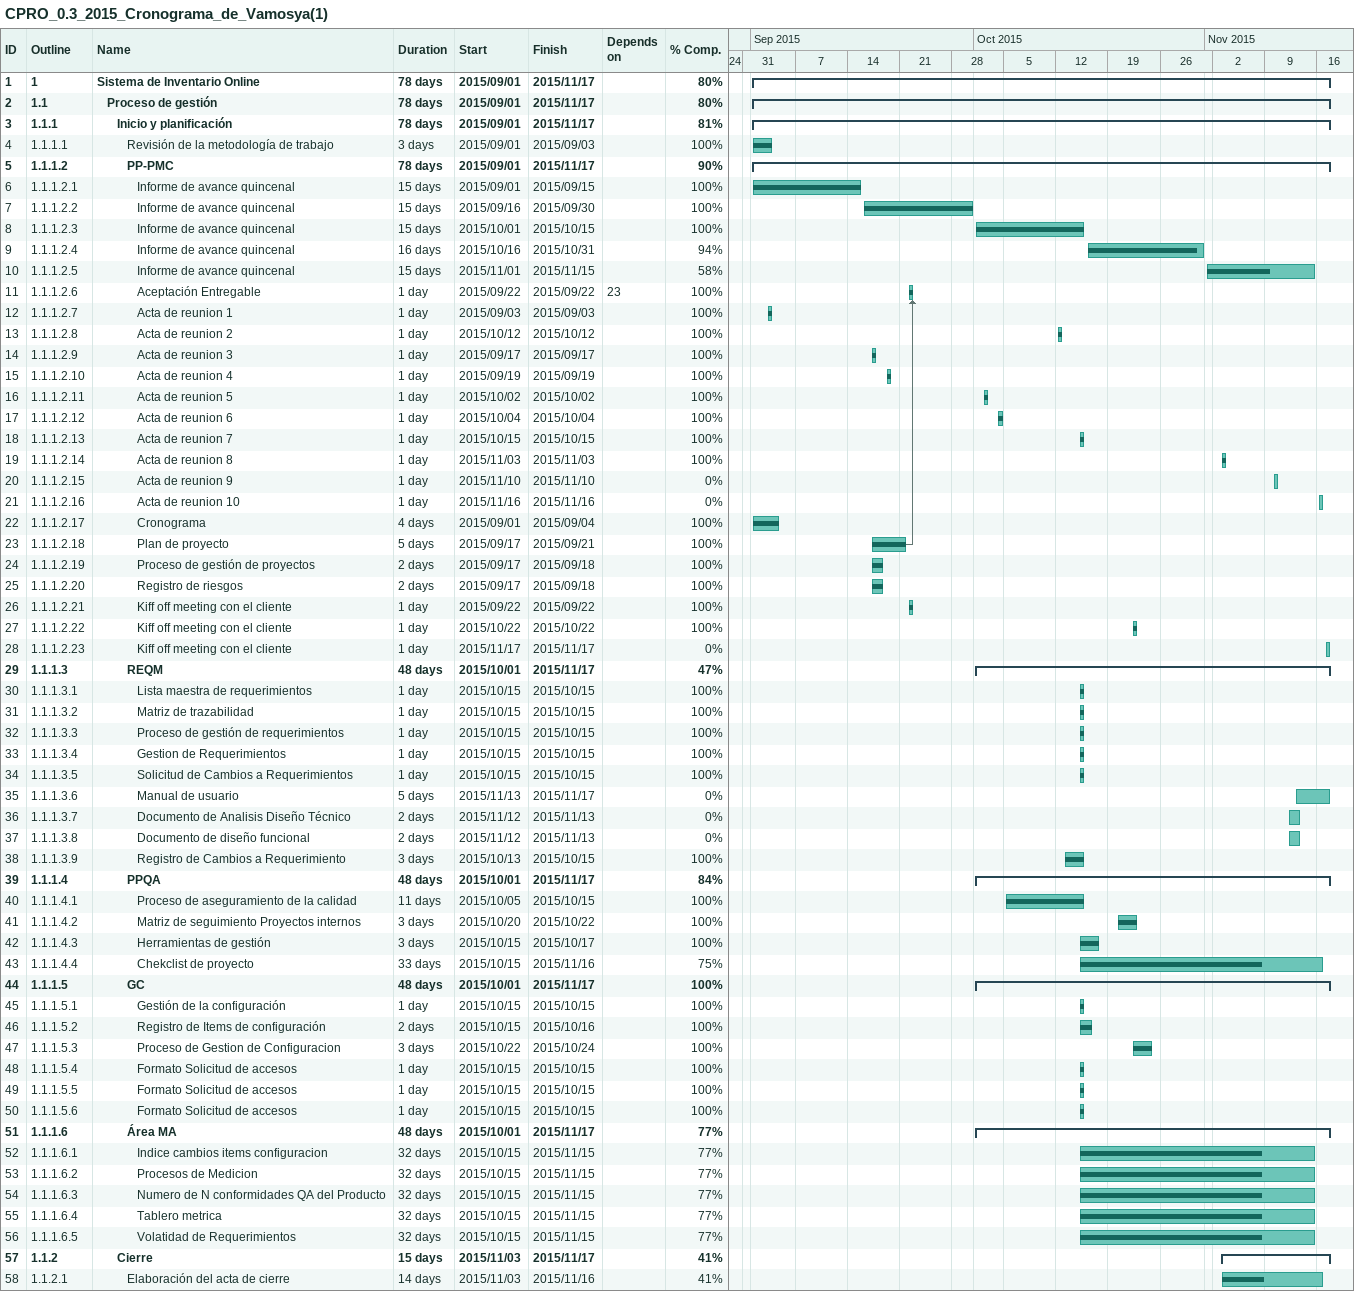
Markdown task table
CPRO_0.3_2015_Cronograma_de_Vamosya(1)

| ID | WBS | Task | Duration | Start | Finish | Predecessors | % complete |
|---|---|---|---|---|---|---|---|
| 1 | 1 | **Sistema de Inventario Online** | 78d | 2015-09-01 | 2015-11-17 |  | 80 |
| 2 | 1.1 | **Proceso de gestión** | 78d | 2015-09-01 | 2015-11-17 |  | 80 |
| 3 | 1.1.1 | **Inicio y planificación** | 78d | 2015-09-01 | 2015-11-17 |  | 81 |
| 4 | 1.1.1.1 | Revisión de la metodología de trabajo | 3d | 2015-09-01 | 2015-09-03 |  | 100 |
| 5 | 1.1.1.2 | **PP-PMC** | 78d | 2015-09-01 | 2015-11-17 |  | 90 |
| 6 | 1.1.1.2.1 | Informe de avance quincenal | 15d | 2015-09-01 | 2015-09-15 |  | 100 |
| 7 | 1.1.1.2.2 | Informe de avance quincenal | 15d | 2015-09-16 | 2015-09-30 |  | 100 |
| 8 | 1.1.1.2.3 | Informe de avance quincenal | 15d | 2015-10-01 | 2015-10-15 |  | 100 |
| 9 | 1.1.1.2.4 | Informe de avance quincenal | 16d | 2015-10-16 | 2015-10-31 |  | 94 |
| 10 | 1.1.1.2.5 | Informe de avance quincenal | 15d | 2015-11-01 | 2015-11-15 |  | 58 |
| 11 | 1.1.1.2.6 | Aceptación Entregable | 1d | 2015-09-22 | 2015-09-22 | 23 | 100 |
| 12 | 1.1.1.2.7 | Acta de reunion 1 | 1d | 2015-09-03 | 2015-09-03 |  | 100 |
| 13 | 1.1.1.2.8 | Acta de reunion 2 | 1d | 2015-10-12 | 2015-10-12 |  | 100 |
| 14 | 1.1.1.2.9 | Acta de reunion 3 | 1d | 2015-09-17 | 2015-09-17 |  | 100 |
| 15 | 1.1.1.2.10 | Acta de reunion 4 | 1d | 2015-09-19 | 2015-09-19 |  | 100 |
| 16 | 1.1.1.2.11 | Acta de reunion 5 | 1d | 2015-10-02 | 2015-10-02 |  | 100 |
| 17 | 1.1.1.2.12 | Acta de reunion 6 | 1d | 2015-10-04 | 2015-10-04 |  | 100 |
| 18 | 1.1.1.2.13 | Acta de reunion 7 | 1d | 2015-10-15 | 2015-10-15 |  | 100 |
| 19 | 1.1.1.2.14 | Acta de reunion 8 | 1d | 2015-11-03 | 2015-11-03 |  | 100 |
| 20 | 1.1.1.2.15 | Acta de reunion 9 | 1d | 2015-11-10 | 2015-11-10 |  | 0 |
| 21 | 1.1.1.2.16 | Acta de reunion 10 | 1d | 2015-11-16 | 2015-11-16 |  | 0 |
| 22 | 1.1.1.2.17 | Cronograma | 4d | 2015-09-01 | 2015-09-04 |  | 100 |
| 23 | 1.1.1.2.18 | Plan de proyecto | 5d | 2015-09-17 | 2015-09-21 |  | 100 |
| 24 | 1.1.1.2.19 | Proceso de gestión de proyectos | 2d | 2015-09-17 | 2015-09-18 |  | 100 |
| 25 | 1.1.1.2.20 | Registro de riesgos | 2d | 2015-09-17 | 2015-09-18 |  | 100 |
| 26 | 1.1.1.2.21 | Kiff off meeting con el cliente | 1d | 2015-09-22 | 2015-09-22 |  | 100 |
| 27 | 1.1.1.2.22 | Kiff off meeting con el cliente | 1d | 2015-10-22 | 2015-10-22 |  | 100 |
| 28 | 1.1.1.2.23 | Kiff off meeting con el cliente | 1d | 2015-11-17 | 2015-11-17 |  | 0 |
| 29 | 1.1.1.3 | **REQM** | 48d | 2015-10-01 | 2015-11-17 |  | 47 |
| 30 | 1.1.1.3.1 | Lista maestra de requerimientos | 1d | 2015-10-15 | 2015-10-15 |  | 100 |
| 31 | 1.1.1.3.2 | Matriz de trazabilidad | 1d | 2015-10-15 | 2015-10-15 |  | 100 |
| 32 | 1.1.1.3.3 | Proceso de gestión de requerimientos | 1d | 2015-10-15 | 2015-10-15 |  | 100 |
| 33 | 1.1.1.3.4 | Gestion de Requerimientos | 1d | 2015-10-15 | 2015-10-15 |  | 100 |
| 34 | 1.1.1.3.5 | Solicitud de Cambios a Requerimientos | 1d | 2015-10-15 | 2015-10-15 |  | 100 |
| 35 | 1.1.1.3.6 | Manual de usuario | 5d | 2015-11-13 | 2015-11-17 |  | 0 |
| 36 | 1.1.1.3.7 | Documento de Analisis Diseño Técnico | 2d | 2015-11-12 | 2015-11-13 |  | 0 |
| 37 | 1.1.1.3.8 | Documento de diseño funcional | 2d | 2015-11-12 | 2015-11-13 |  | 0 |
| 38 | 1.1.1.3.9 | Registro de Cambios a Requerimiento | 3d | 2015-10-13 | 2015-10-15 |  | 100 |
| 39 | 1.1.1.4 | **PPQA** | 48d | 2015-10-01 | 2015-11-17 |  | 84 |
| 40 | 1.1.1.4.1 | Proceso de aseguramiento de la calidad | 11d | 2015-10-05 | 2015-10-15 |  | 100 |
| 41 | 1.1.1.4.2 | Matriz de seguimiento Proyectos internos | 3d | 2015-10-20 | 2015-10-22 |  | 100 |
| 42 | 1.1.1.4.3 | Herramientas de gestión | 3d | 2015-10-15 | 2015-10-17 |  | 100 |
| 43 | 1.1.1.4.4 | Chekclist de proyecto | 33d | 2015-10-15 | 2015-11-16 |  | 75 |
| 44 | 1.1.1.5 | **GC** | 48d | 2015-10-01 | 2015-11-17 |  | 100 |
| 45 | 1.1.1.5.1 | Gestión de la configuración | 1d | 2015-10-15 | 2015-10-15 |  | 100 |
| 46 | 1.1.1.5.2 | Registro de Items de configuración | 2d | 2015-10-15 | 2015-10-16 |  | 100 |
| 47 | 1.1.1.5.3 | Proceso de Gestion de Configuracion | 3d | 2015-10-22 | 2015-10-24 |  | 100 |
| 48 | 1.1.1.5.4 | Formato Solicitud de accesos | 1d | 2015-10-15 | 2015-10-15 |  | 100 |
| 49 | 1.1.1.5.5 | Formato Solicitud de accesos | 1d | 2015-10-15 | 2015-10-15 |  | 100 |
| 50 | 1.1.1.5.6 | Formato Solicitud de accesos | 1d | 2015-10-15 | 2015-10-15 |  | 100 |
| 51 | 1.1.1.6 | **Área MA** | 48d | 2015-10-01 | 2015-11-17 |  | 77 |
| 52 | 1.1.1.6.1 | Indice cambios items configuracion | 32d | 2015-10-15 | 2015-11-15 |  | 77 |
| 53 | 1.1.1.6.2 | Procesos de Medicion | 32d | 2015-10-15 | 2015-11-15 |  | 77 |
| 54 | 1.1.1.6.3 | Numero de N conformidades QA del Producto | 32d | 2015-10-15 | 2015-11-15 |  | 77 |
| 55 | 1.1.1.6.4 | Tablero metrica | 32d | 2015-10-15 | 2015-11-15 |  | 77 |
| 56 | 1.1.1.6.5 | Volatidad de Requerimientos | 32d | 2015-10-15 | 2015-11-15 |  | 77 |
| 57 | 1.1.2 | **Cierre** | 15d | 2015-11-03 | 2015-11-17 |  | 41 |
| 58 | 1.1.2.1 | Elaboración del acta de cierre | 14d | 2015-11-03 | 2015-11-16 |  | 41 |
